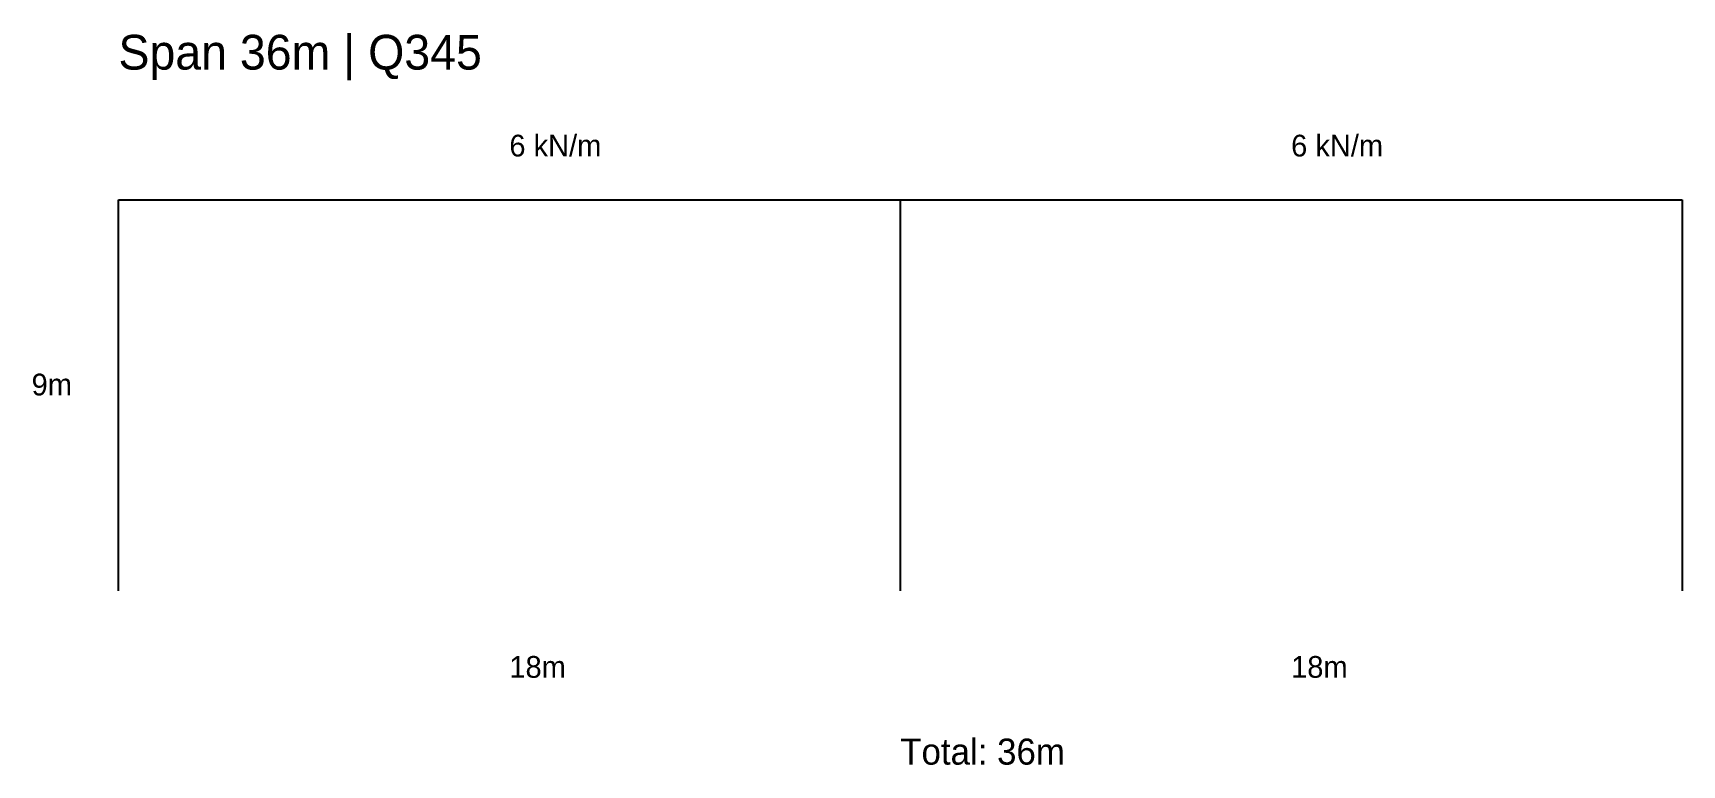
# Model space of a CAD drawing. Extents: x -2 to 36, y -4 to 12.8.
import ezdxf

# ---------------------------------------------------------------- set-up
doc = ezdxf.new("R2010")
doc.units = 0
for name, color, linetype in [('DIM', 5, 'CONTINUOUS'), ('LOAD', 1, 'CONTINUOUS'), ('STRUCT', 7, 'CONTINUOUS')]:
    doc.layers.add(name, color=color, linetype=linetype)

msp = doc.modelspace()

# ---------------------------------------------------------------- linework, layer by layer
at = {"layer": 'STRUCT'}
for p, q in [((0, 0), (0, 9)), ((0, 9), (18, 9)), ((18, 9), (36, 9)), ((18, 9), (18, 0)), ((36, 9), (36, 0))]:
    msp.add_line(p, q, dxfattribs=at)

# ---------------------------------------------------------------- texts
at = {"layer": 'DIM'}
for s, height, p in [('9m', 0.5, (-2, 4.5)), ('18m', 0.5, (9, -2)), ('18m', 0.5, (27, -2)), ('Total: 36m', 0.6, (18, -4))]:
    msp.add_text(s, height=height, dxfattribs=at).set_placement(p)
at = {"layer": 'LOAD'}
for p in [(9, 10), (27, 10)]:
    msp.add_text('6 kN/m', height=0.5, dxfattribs=at).set_placement(p)
at = {"layer": 'TEXT'}
msp.add_text('Span 36m | Q345', height=0.8, dxfattribs=at).set_placement((0, 12))

doc.saveas('drawing.dxf')
